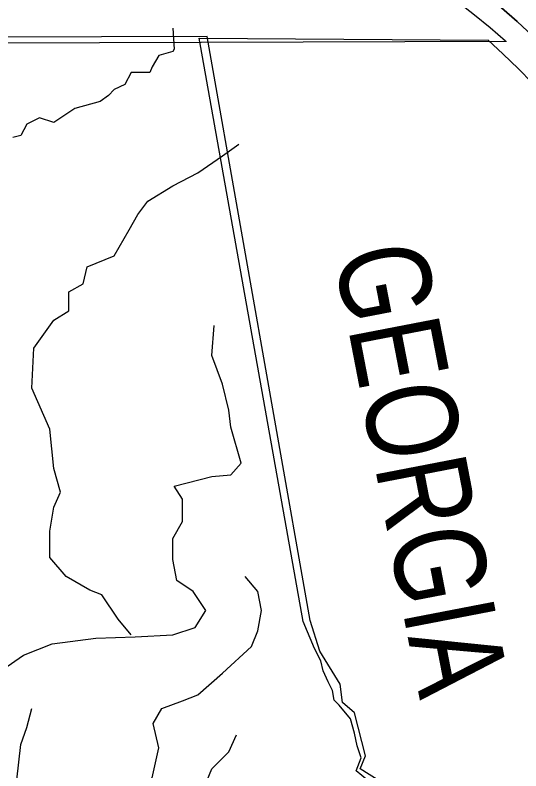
# Model space of a CAD drawing. Extents: x -7.2 to 22.3, y -5 to 5.8.
# Drawn here: x 3.5465 to 3.6314, y -3.1066 to -2.9798 of the extents above; entities that cross this region are included whole.
import ezdxf

# ---------------------------------------------------------------- set-up
doc = ezdxf.new("R2010")
doc.units = 0
doc.header["$LTSCALE"] = 0.027
doc.layers.add('57', color=7, linetype='Continuous', lineweight=25)
doc.layers.add('58', color=7, linetype='Continuous', lineweight=25)

msp = doc.modelspace()

# ---------------------------------------------------------------- linework, layer by layer
at = {"layer": '57'}
for points in [[(3.57296, -2.98197), (3.57321, -2.98549), (3.57296, -2.98589), (3.5706, -2.98656), (3.56948, -2.98849), (3.56908, -2.98941), (3.56598, -2.98941), (3.56491, -2.99143), (3.56314, -2.99226), (3.56214, -2.9933), (3.56078, -2.99427), (3.55653, -2.99548), (3.55297, -2.99779), (3.55059, -2.99704), (3.54848, -2.99807), (3.54744, -2.99997), (3.54612, -3.00032)], [(3.56598, -3.08379), (3.5638, -3.08118), (3.56102, -3.07709), (3.55906, -3.07628), (3.55509, -3.07399), (3.55232, -3.07083), (3.55232, -3.06637), (3.55297, -3.06237), (3.55409, -3.05984), (3.55297, -3.05588), (3.55232, -3.04927), (3.54931, -3.04238), (3.54963, -3.03569), (3.55297, -3.03099), (3.5555, -3.02942), (3.5555, -3.02624), (3.55793, -3.02488), (3.5586, -3.02202), (3.56314, -3.02016), (3.56566, -3.01584), (3.56707, -3.01323), (3.56875, -3.01103), (3.57296, -3.00845), (3.57714, -3.00625), (3.58127, -3.0034), (3.58403, -3.00143)], [(3.54443, -3.08958), (3.5479, -3.08722), (3.55273, -3.08531), (3.56005, -3.08437), (3.56664, -3.08413), (3.57296, -3.08379), (3.57673, -3.08254), (3.5785, -3.0797), (3.57637, -3.07652), (3.57361, -3.07466), (3.57296, -3.07115), (3.57296, -3.06761), (3.57461, -3.06477), (3.57461, -3.061), (3.57321, -3.05881), (3.57949, -3.05724), (3.58267, -3.05691), (3.58443, -3.05496), (3.58267, -3.04894), (3.58234, -3.04609), (3.58127, -3.04173), (3.57949, -3.03692), (3.5799, -3.03186)], [(3.54229, -3.14138), (3.54336, -3.14073), (3.54612, -3.13912), (3.54744, -3.13568), (3.54848, -3.13181), (3.54931, -3.12879), (3.552, -3.12648), (3.55442, -3.12454), (3.5586, -3.12086), (3.56182, -3.11797), (3.5638, -3.1155), (3.56707, -3.11163), (3.56948, -3.10778), (3.5706, -3.10274), (3.56967, -3.09865), (3.57112, -3.09613), (3.57461, -3.09485), (3.57714, -3.09387), (3.58127, -3.09019), (3.58619, -3.08574), (3.5872, -3.08313), (3.58787, -3.0797), (3.5872, -3.07652), (3.5851, -3.07399)], [(3.54679, -3.10811), (3.54744, -3.10217), (3.54848, -3.09932), (3.54931, -3.09613)], [(3.57813, -3.10971), (3.57949, -3.10626), (3.58234, -3.10341), (3.58366, -3.10057)]]:
    msp.add_lwpolyline(points, dxfattribs=at)
at = {"layer": '57', "lineweight": 35}
for radius in [0.190201, 0.185193, 0.147058]:
    msp.add_circle((3.53188, -3.08974), radius, dxfattribs=at)
at = {"layer": '58'}
for p, q in [((3.43776, -2.98473), (3.62896, -2.98416)), ((3.57737, -2.98364), (3.62593, -2.98401))]:
    msp.add_line(p, q, dxfattribs=at)
for points in [[(3.60789, -3.10843), (3.60439, -3.10626), (3.60528, -3.1041), (3.60343, -3.09688), (3.60146, -3.09512), (3.60103, -3.09208), (3.59766, -3.08655), (3.596, -3.08136), (3.57874, -2.98338), (3.47231, -2.98372), (3.4728, -2.9864), (3.47487, -2.98717), (3.45661, -3.12153)], [(3.60563, -3.10819), (3.60372, -3.10658), (3.60455, -3.10443), (3.60388, -3.10241), (3.60343, -3.1003), (3.60277, -3.09788), (3.60087, -3.09559), (3.60001, -3.09477), (3.59975, -3.09312), (3.59902, -3.09167), (3.59819, -3.08983), (3.59782, -3.08817), (3.59674, -3.08606), (3.59481, -3.08152), (3.57737, -2.98364)]]:
    msp.add_lwpolyline(points, dxfattribs=at)
for centre, radius, start, end in [((3.53417, -3.09223), 0.143677, 48.79562, 131.85266), ((3.53065, -3.08996), 0.142457, 322.05038, 48.08601)]:
    msp.add_arc(centre, radius, start, end, dxfattribs=at)

# ---------------------------------------------------------------- texts
at = {"layer": '58', "width": 0.8}
msp.add_text('GEORGIA', height=0.01532, rotation=280.93, dxfattribs=at).set_placement((3.59993, -3.01975))

doc.saveas('drawing.dxf')
